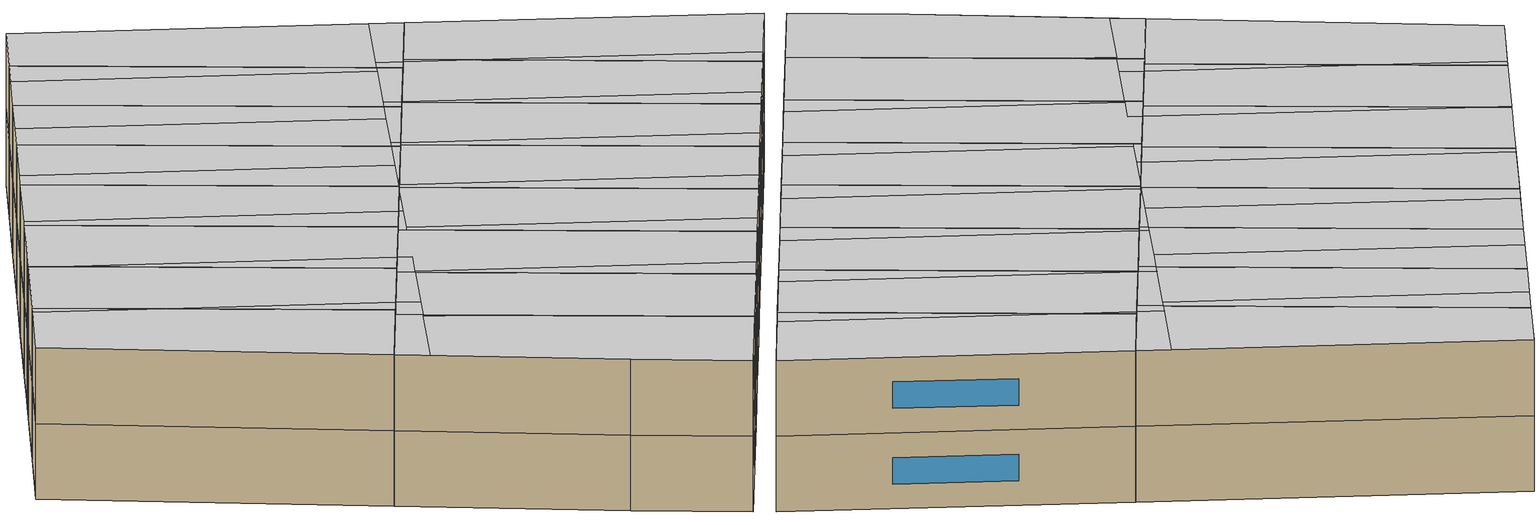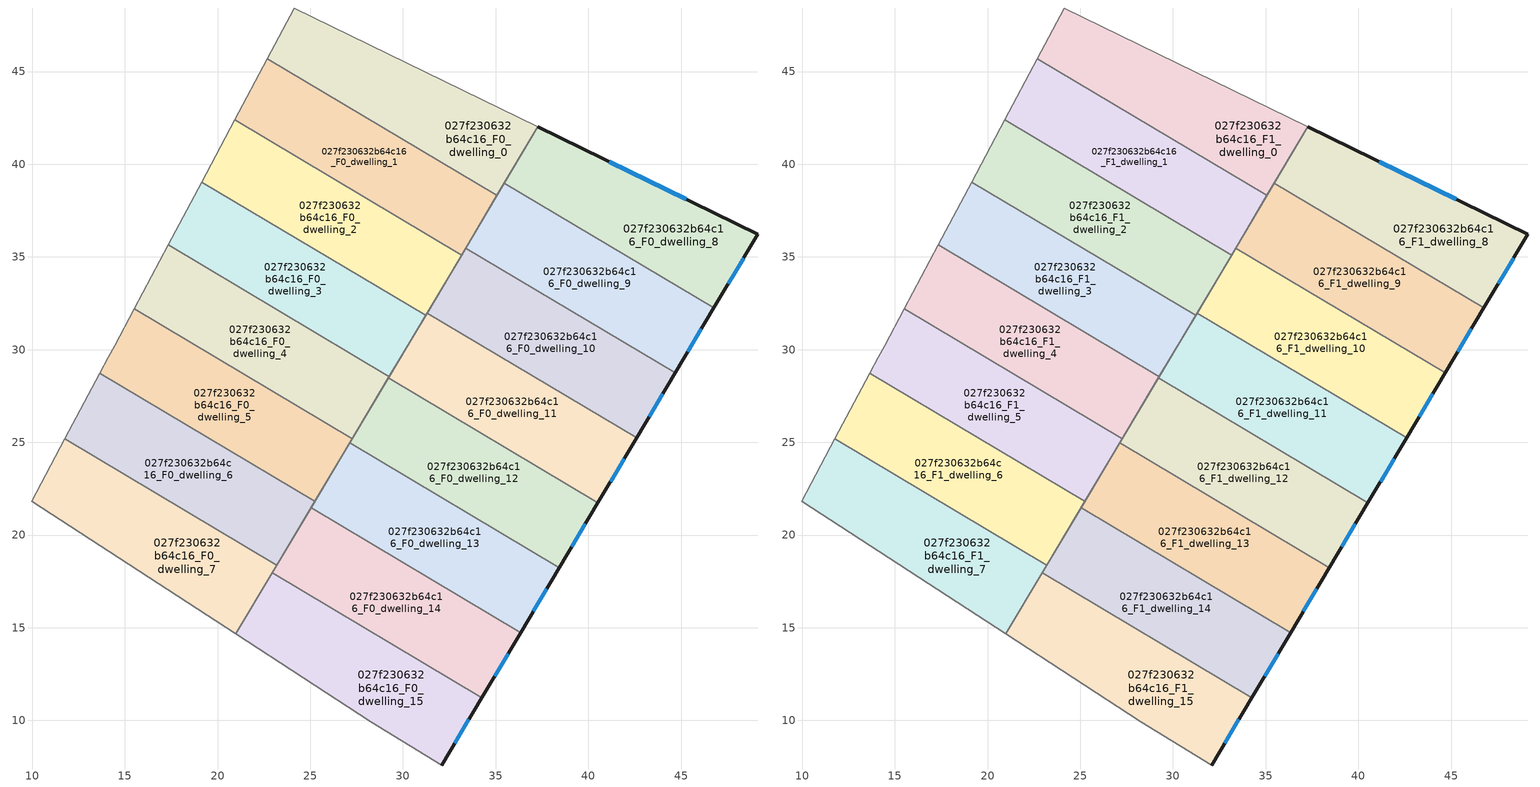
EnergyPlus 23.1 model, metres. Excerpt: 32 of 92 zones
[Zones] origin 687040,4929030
027f230632b64c16_F0_dwelling_0
 floor ground (EU_floor_Construction): 37.27,42.01 35.07,38.32 22.68,45.7 24.13,48.43 z0
 wall to 027f230632b64c16_F0_dwelling_1 (EU_wall_Construction): 22.68,45.7 35.07,38.32 z0:3
 wall adiabatic (EU_wall_Construction): 35.07,38.32 37.27,42.01 24.13,48.43 22.68,45.7 z0:3
027f230632b64c16_F0_dwelling_1
 floor ground (EU_floor_Construction): 35.07,38.32 33.16,35.1 20.92,42.39 22.68,45.7 z0
 wall to 027f230632b64c16_F0_dwelling_2 (EU_wall_Construction): 20.92,42.39 33.16,35.1 z0:3
 wall adiabatic (EU_wall_Construction): 22.68,45.7 20.92,42.39 / 33.16,35.1 35.07,38.32 z0:3
027f230632b64c16_F0_dwelling_10
 floor ground (EU_floor_Construction): 44.69,28.75 42.6,25.25 31.3,31.97 33.38,35.48 z0
 wall outside (EU_wall_Construction): 42.6,25.25 44.69,28.75 z0:3
 wall to 027f230632b64c16_F0_dwelling_9 (EU_wall_Construction): 44.69,28.75 33.38,35.48 z0:3
 wall to 027f230632b64c16_F0_dwelling_11 (EU_wall_Construction): 31.3,31.97 42.6,25.25 z0:3
 wall adiabatic (EU_wall_Construction): 33.38,35.48 31.3,31.97 z0:3
 window (EU_Window_Construction): 43.28,26.39 44.01,27.61 z0.98:2.02
027f230632b64c16_F0_dwelling_11
 floor ground (EU_floor_Construction): 42.6,25.25 40.52,21.74 29.21,28.47 31.3,31.97 z0
 wall outside (EU_wall_Construction): 40.52,21.74 42.6,25.25 z0:3
 wall to 027f230632b64c16_F0_dwelling_12 (EU_wall_Construction): 29.21,28.47 40.52,21.74 z0:3
 wall adiabatic (EU_wall_Construction): 31.3,31.97 29.21,28.47 z0:3
 window (EU_Window_Construction): 41.2,22.88 41.92,24.11 z0.98:2.02
027f230632b64c16_F0_dwelling_12
 floor ground (EU_floor_Construction): 40.52,21.74 38.43,18.24 27.13,24.97 29.21,28.47 z0
 wall outside (EU_wall_Construction): 38.43,18.24 40.52,21.74 z0:3
 wall to 027f230632b64c16_F0_dwelling_13 (EU_wall_Construction): 27.13,24.97 38.43,18.24 z0:3
 wall adiabatic (EU_wall_Construction): 29.21,28.47 27.13,24.97 z0:3
 window (EU_Window_Construction): 39.11,19.38 39.84,20.6 z0.98:2.02
027f230632b64c16_F0_dwelling_13
 floor ground (EU_floor_Construction): 38.43,18.24 36.35,14.74 25.04,21.47 27.13,24.97 z0
 wall outside (EU_wall_Construction): 36.35,14.74 38.43,18.24 z0:3
 wall to 027f230632b64c16_F0_dwelling_14 (EU_wall_Construction): 25.04,21.47 36.35,14.74 z0:3
 wall adiabatic (EU_wall_Construction): 27.13,24.97 25.04,21.47 z0:3
 window (EU_Window_Construction): 37.03,15.88 37.75,17.1 z0.98:2.02
027f230632b64c16_F0_dwelling_14
 floor ground (EU_floor_Construction): 36.35,14.74 34.26,11.23 22.96,17.96 25.04,21.47 z0
 wall outside (EU_wall_Construction): 34.26,11.23 36.35,14.74 z0:3
 wall to 027f230632b64c16_F0_dwelling_15 (EU_wall_Construction): 22.96,17.96 34.26,11.23 z0:3
 wall to 027f230632b64c16_F0_dwelling_7 (EU_wall_Construction): 23.2,18.38 22.96,17.96 z0:3
 wall adiabatic (EU_wall_Construction): 25.04,21.47 23.2,18.38 z0:3
 window (EU_Window_Construction): 34.94,12.37 35.67,13.6 z0.98:2.02
027f230632b64c16_F0_dwelling_15
 floor ground (EU_floor_Construction): 34.26,11.23 32.1,7.6 28.27,9.94 20.99,14.67 22.96,17.96 z0
 wall outside (EU_wall_Construction): 32.1,7.6 34.26,11.23 z0:3
 wall adiabatic (EU_wall_Construction): 20.99,14.67 28.27,9.94 32.1,7.6 z0:3
 wall to 027f230632b64c16_F0_dwelling_7 (EU_wall_Construction): 22.96,17.96 20.99,14.67 z0:3
 window (EU_Window_Construction): 32.8,8.78 33.56,10.05 z0.98:2.02
027f230632b64c16_F0_dwelling_2
 floor ground (EU_floor_Construction): 33.16,35.1 31.22,31.85 19.14,39.04 20.92,42.39 z0
 wall to 027f230632b64c16_F0_dwelling_3 (EU_wall_Construction): 19.14,39.04 31.22,31.85 z0:3
 wall adiabatic (EU_wall_Construction): 20.92,42.39 19.14,39.04 / 31.22,31.85 33.16,35.1 z0:3
027f230632b64c16_F0_dwelling_3
 floor ground (EU_floor_Construction): 31.22,31.85 29.26,28.55 17.33,35.64 19.14,39.04 z0
 wall to 027f230632b64c16_F0_dwelling_4 (EU_wall_Construction): 17.33,35.64 29.26,28.55 z0:3
 wall adiabatic (EU_wall_Construction): 19.14,39.04 17.33,35.64 / 29.26,28.55 31.22,31.85 z0:3
027f230632b64c16_F0_dwelling_4
 floor ground (EU_floor_Construction): 29.26,28.55 27.27,25.2 15.5,32.2 17.33,35.64 z0
 wall to 027f230632b64c16_F0_dwelling_5 (EU_wall_Construction): 15.5,32.2 27.27,25.2 z0:3
 wall adiabatic (EU_wall_Construction): 17.33,35.64 15.5,32.2 / 27.27,25.2 29.26,28.55 z0:3
027f230632b64c16_F0_dwelling_5
 floor ground (EU_floor_Construction): 27.27,25.2 25.25,21.81 13.65,28.72 14.11,29.59 14.45,30.22 15.5,32.2 z0
 wall adiabatic (EU_wall_Construction): 25.25,21.81 27.27,25.2 / 15.5,32.2 14.45,30.22 14.11,29.59 13.65,28.72 z0:3
 wall to 027f230632b64c16_F0_dwelling_6 (EU_wall_Construction): 13.65,28.72 25.25,21.81 z0:3
027f230632b64c16_F0_dwelling_6
 floor ground (EU_floor_Construction): 25.25,21.81 23.2,18.38 11.77,25.18 13.65,28.72 z0
 wall adiabatic (EU_wall_Construction): 23.2,18.38 25.25,21.81 / 13.65,28.72 11.77,25.18 z0:3
 wall to 027f230632b64c16_F0_dwelling_7 (EU_wall_Construction): 11.77,25.18 23.2,18.38 z0:3
027f230632b64c16_F0_dwelling_7
 floor ground (EU_floor_Construction): 23.2,18.38 20.99,14.67 9.98,21.83 11.77,25.18 z0
 wall adiabatic (EU_wall_Construction): 11.77,25.18 9.98,21.83 20.99,14.67 z0:3
027f230632b64c16_F0_dwelling_8
 floor ground (EU_floor_Construction): 49.14,36.23 46.77,32.25 35.47,38.98 37.27,42.01 z0
 wall outside (EU_wall_Construction): 46.77,32.25 49.14,36.23 37.27,42.01 z0:3
 wall to 027f230632b64c16_F0_dwelling_9 (EU_wall_Construction): 35.47,38.98 46.77,32.25 z0:3
 wall adiabatic (EU_wall_Construction): 37.27,42.01 35.47,38.98 z0:3
 window (EU_Window_Construction): 45.28,38.11 41.13,40.13 / 47.54,33.55 48.37,34.93 z0.98:2.02
027f230632b64c16_F0_dwelling_9
 floor ground (EU_floor_Construction): 46.77,32.25 44.69,28.75 33.38,35.48 35.47,38.98 z0
 wall outside (EU_wall_Construction): 44.69,28.75 46.77,32.25 z0:3
 wall adiabatic (EU_wall_Construction): 35.47,38.98 33.38,35.48 z0:3
 window (EU_Window_Construction): 45.37,29.89 46.09,31.11 z0.98:2.02
027f230632b64c16_F1_dwelling_0
 floor to 027f230632b64c16_F0_dwelling_0 (EU_floor_Construction): 37.27,42.01 35.07,38.32 22.68,45.7 24.13,48.43 z3
 wall to 027f230632b64c16_F1_dwelling_1 (EU_wall_Construction): 22.68,45.7 35.07,38.32 z3:6
 wall adiabatic (EU_wall_Construction): 35.07,38.32 37.27,42.01 24.13,48.43 22.68,45.7 z3:6
 ceiling to 027f230632b64c16_F2_dwelling_0 (EU_floor_Construction): 34.23,38.82 36.07,42.6 24.13,48.43 22.68,45.69 z6
 ceiling to 027f230632b64c16_F2_dwelling_7 (EU_floor_Construction): 35.36,38.79 37.27,42.01 36.07,42.6 34.44,39.24 z6
 ceiling to 027f230632b64c16_F2_dwelling_8 (EU_floor_Construction): 35.07,38.32 35.36,38.79 34.44,39.24 34.23,38.82 z6
027f230632b64c16_F1_dwelling_1
 floor to 027f230632b64c16_F0_dwelling_1 (EU_floor_Construction): 35.07,38.32 33.16,35.1 20.92,42.39 22.68,45.7 z3
 wall to 027f230632b64c16_F1_dwelling_2 (EU_wall_Construction): 20.92,42.39 33.16,35.1 z3:6
 wall adiabatic (EU_wall_Construction): 22.68,45.7 20.92,42.39 / 33.16,35.1 35.07,38.32 z3:6
 ceiling to 027f230632b64c16_F2_dwelling_1 (EU_floor_Construction): 32.59,35.44 34.07,38.48 21.97,44.37 20.92,42.39 z6
 ceiling to 027f230632b64c16_F2_dwelling_0 (EU_floor_Construction): 34.07,38.48 34.23,38.82 22.68,45.69 21.97,44.37 z6
 ceiling to 027f230632b64c16_F2_dwelling_8 (EU_floor_Construction): 33.4,35.51 35.07,38.32 34.23,38.82 32.77,35.81 z6
 ceiling to 027f230632b64c16_F2_dwelling_9 (EU_floor_Construction): 33.16,35.1 33.4,35.51 32.77,35.81 32.59,35.44 z6
027f230632b64c16_F1_dwelling_10
 floor to 027f230632b64c16_F0_dwelling_10 (EU_floor_Construction): 44.69,28.75 42.6,25.25 31.3,31.97 33.38,35.48 z3
 wall outside (EU_wall_Construction): 42.6,25.25 44.69,28.75 z3:6
 wall to 027f230632b64c16_F1_dwelling_9 (EU_wall_Construction): 44.69,28.75 33.38,35.48 z3:6
 wall to 027f230632b64c16_F1_dwelling_11 (EU_wall_Construction): 31.3,31.97 42.6,25.25 z3:6
 wall adiabatic (EU_wall_Construction): 33.38,35.48 31.3,31.97 z3:6
 window (EU_Window_Construction): 43.28,26.39 44.01,27.61 z3.98:5.02
 ceiling to 027f230632b64c16_F2_dwelling_9 (EU_floor_Construction): 43.26,26.36 44.69,28.75 33.38,35.48 31.39,32.14 z6
 ceiling to 027f230632b64c16_F2_dwelling_10 (EU_floor_Construction): 42.6,25.25 43.26,26.36 31.39,32.14 31.3,31.97 z6
027f230632b64c16_F1_dwelling_11
 floor to 027f230632b64c16_F0_dwelling_11 (EU_floor_Construction): 42.6,25.25 40.52,21.74 29.21,28.47 31.3,31.97 z3
 wall outside (EU_wall_Construction): 40.52,21.74 42.6,25.25 z3:6
 wall to 027f230632b64c16_F1_dwelling_12 (EU_wall_Construction): 29.21,28.47 40.52,21.74 z3:6
 wall adiabatic (EU_wall_Construction): 31.3,31.97 29.21,28.47 z3:6
 window (EU_Window_Construction): 41.2,22.88 41.92,24.11 z3.98:5.02
 ceiling to 027f230632b64c16_F2_dwelling_10 (EU_floor_Construction): 41.21,22.91 42.6,25.25 31.3,31.97 29.34,28.69 z6
 ceiling to 027f230632b64c16_F2_dwelling_11 (EU_floor_Construction): 40.52,21.74 41.21,22.91 29.34,28.69 29.21,28.47 z6
027f230632b64c16_F1_dwelling_12
 floor to 027f230632b64c16_F0_dwelling_12 (EU_floor_Construction): 40.52,21.74 38.43,18.24 27.13,24.97 29.21,28.47 z3
 wall outside (EU_wall_Construction): 38.43,18.24 40.52,21.74 z3:6
 wall to 027f230632b64c16_F1_dwelling_13 (EU_wall_Construction): 27.13,24.97 38.43,18.24 z3:6
 wall adiabatic (EU_wall_Construction): 29.21,28.47 27.13,24.97 z3:6
 window (EU_Window_Construction): 39.11,19.38 39.84,20.6 z3.98:5.02
 ceiling adiabatic (EU_roof_Construction): 39.1,19.37 40.52,21.74 29.21,28.47 29.11,28.31 27.51,25.02 z6; 27.41,24.8 28.19,26.41 28.03,26.49 27.13,24.97 z6
 ceiling to 027f230632b64c16_F2_dwelling_12 (EU_floor_Construction): 38.43,18.24 39.1,19.37 27.51,25.02 27.41,24.8 z6
 ceiling to 027f230632b64c16_F2_dwelling_3 (EU_floor_Construction): 28.19,26.41 29.11,28.3 28.03,26.49 z6
027f230632b64c16_F1_dwelling_13
 floor to 027f230632b64c16_F0_dwelling_13 (EU_floor_Construction): 38.43,18.24 36.35,14.74 25.04,21.47 27.13,24.97 z3
 wall outside (EU_wall_Construction): 36.35,14.74 38.43,18.24 z3:6
 wall to 027f230632b64c16_F1_dwelling_14 (EU_wall_Construction): 25.04,21.47 36.35,14.74 z3:6
 wall adiabatic (EU_wall_Construction): 27.13,24.97 25.04,21.47 z3:6
 window (EU_Window_Construction): 37.03,15.88 37.75,17.1 z3.98:5.02
 ceiling to 027f230632b64c16_F2_dwelling_13 (EU_floor_Construction): 36.35,14.74 36.94,15.74 25.67,21.22 25.62,21.12 z6
 ceiling to 027f230632b64c16_F2_dwelling_5 (EU_floor_Construction): 25.67,21.22 26.27,22.47 25.78,22.71 25.04,21.47 25.62,21.12 z6
 ceiling adiabatic (EU_roof_Construction): 36.94,15.74 38.43,18.24 27.13,24.97 25.04,21.47 25.78,22.71 26.27,22.47 25.67,21.22 z6
027f230632b64c16_F1_dwelling_14
 floor to 027f230632b64c16_F0_dwelling_14 (EU_floor_Construction): 36.35,14.74 34.26,11.23 22.96,17.96 25.04,21.47 z3
 wall outside (EU_wall_Construction): 34.26,11.23 36.35,14.74 z3:6
 wall to 027f230632b64c16_F1_dwelling_15 (EU_wall_Construction): 22.96,17.96 34.26,11.23 z3:6
 wall to 027f230632b64c16_F1_dwelling_7 (EU_wall_Construction): 23.2,18.38 22.96,17.96 z3:6
 wall adiabatic (EU_wall_Construction): 25.04,21.47 23.2,18.38 z3:6
 window (EU_Window_Construction): 34.94,12.37 35.67,13.6 z3.98:5.02
 ceiling to 027f230632b64c16_F2_dwelling_5 (EU_floor_Construction): 24.38,18.58 25.62,21.12 25.04,21.47 23.56,18.98 z6
 ceiling to 027f230632b64c16_F2_dwelling_6 (EU_floor_Construction): 23.83,17.45 24.38,18.58 23.56,18.98 22.96,17.96 z6
 ceiling adiabatic (EU_roof_Construction): 34.26,11.23 36.35,14.74 25.62,21.12 23.83,17.45 z6
027f230632b64c16_F1_dwelling_15
 floor to 027f230632b64c16_F0_dwelling_15 (EU_floor_Construction): 34.26,11.23 32.1,7.6 28.27,9.94 20.99,14.67 22.96,17.96 z3
 wall outside (EU_wall_Construction): 32.1,7.6 34.26,11.23 z3:6
 wall adiabatic (EU_wall_Construction): 20.99,14.67 28.27,9.94 32.1,7.6 z3:6
 wall to 027f230632b64c16_F1_dwelling_7 (EU_wall_Construction): 22.96,17.96 20.99,14.67 z3:6
 window (EU_Window_Construction): 32.8,8.78 33.56,10.05 z3.98:5.02
 ceiling to 027f230632b64c16_F2_dwelling_14 (EU_floor_Construction): 32.1,7.6 34.26,11.23 25.23,16.61 23.77,17.32 22.12,13.94 28.27,9.94 z6
 ceiling to 027f230632b64c16_F2_dwelling_13 (EU_floor_Construction): 25.23,16.61 23.83,17.45 23.77,17.32 z6
 ceiling to 027f230632b64c16_F2_dwelling_6 (EU_floor_Construction): 22.12,13.94 23.83,17.45 22.96,17.96 20.99,14.67 z6
027f230632b64c16_F1_dwelling_2
 floor to 027f230632b64c16_F0_dwelling_2 (EU_floor_Construction): 33.16,35.1 31.22,31.85 19.14,39.04 20.92,42.39 z3
 wall to 027f230632b64c16_F1_dwelling_3 (EU_wall_Construction): 19.14,39.04 31.22,31.85 z3:6
 wall adiabatic (EU_wall_Construction): 20.92,42.39 19.14,39.04 / 31.22,31.85 33.16,35.1 z3:6
 ceiling to 027f230632b64c16_F2_dwelling_2 (EU_floor_Construction): 30.92,32.02 32.08,34.41 19.85,40.37 19.14,39.04 z6
 ceiling to 027f230632b64c16_F2_dwelling_1 (EU_floor_Construction): 32.08,34.41 32.59,35.44 20.92,42.39 19.85,40.37 z6
 ceiling to 027f230632b64c16_F2_dwelling_9 (EU_floor_Construction): 31.39,32.14 33.16,35.1 32.59,35.44 31.06,32.3 z6
 ceiling to 027f230632b64c16_F2_dwelling_10 (EU_floor_Construction): 31.22,31.85 31.39,32.14 31.06,32.3 30.92,32.02 z6
027f230632b64c16_F1_dwelling_3
 floor to 027f230632b64c16_F0_dwelling_3 (EU_floor_Construction): 31.22,31.85 29.26,28.55 17.33,35.64 19.14,39.04 z3
 wall to 027f230632b64c16_F1_dwelling_4 (EU_wall_Construction): 17.33,35.64 29.26,28.55 z3:6
 wall adiabatic (EU_wall_Construction): 19.14,39.04 17.33,35.64 / 29.26,28.55 31.22,31.85 z3:6
 ceiling to 027f230632b64c16_F2_dwelling_3 (EU_floor_Construction): 29.24,28.56 30.13,30.39 17.74,36.42 17.33,35.64 z6
 ceiling to 027f230632b64c16_F2_dwelling_2 (EU_floor_Construction): 30.13,30.39 30.92,32.02 19.14,39.04 17.74,36.42 z6
 ceiling to 027f230632b64c16_F2_dwelling_10 (EU_floor_Construction): 29.34,28.69 31.22,31.85 30.92,32.02 29.31,28.71 z6
027f230632b64c16_F1_dwelling_4
 floor to 027f230632b64c16_F0_dwelling_4 (EU_floor_Construction): 29.26,28.55 27.27,25.2 15.5,32.2 17.33,35.64 z3
 wall to 027f230632b64c16_F1_dwelling_5 (EU_wall_Construction): 15.5,32.2 27.27,25.2 z3:6
 wall adiabatic (EU_wall_Construction): 17.33,35.64 15.5,32.2 / 27.27,25.2 29.26,28.55 z3:6
 ceiling to 027f230632b64c16_F2_dwelling_4 (EU_floor_Construction): 27.27,25.2 28.03,26.49 15.67,32.51 15.5,32.2 z6
 ceiling to 027f230632b64c16_F2_dwelling_3 (EU_floor_Construction): 28.03,26.49 29.11,28.3 29.24,28.56 17.33,35.64 15.67,32.51 z6
027f230632b64c16_F1_dwelling_5
 floor to 027f230632b64c16_F0_dwelling_5 (EU_floor_Construction): 27.27,25.2 25.25,21.81 13.65,28.72 14.11,29.59 14.45,30.22 15.5,32.2 z3
 wall adiabatic (EU_wall_Construction): 25.25,21.81 27.27,25.2 / 15.5,32.2 14.45,30.22 14.11,29.59 13.65,28.72 z3:6
 wall to 027f230632b64c16_F1_dwelling_6 (EU_wall_Construction): 13.65,28.72 25.25,21.81 z3:6
 ceiling to 027f230632b64c16_F2_dwelling_5 (EU_floor_Construction): 25.25,21.81 25.78,22.71 14.53,28.19 z6
 ceiling to 027f230632b64c16_F2_dwelling_4 (EU_floor_Construction): 25.78,22.71 27.27,25.2 15.5,32.2 14.45,30.22 14.11,29.59 13.65,28.72 14.53,28.19 z6
027f230632b64c16_F1_dwelling_6
 floor to 027f230632b64c16_F0_dwelling_6 (EU_floor_Construction): 25.25,21.81 23.2,18.38 11.77,25.18 13.65,28.72 z3
 wall adiabatic (EU_wall_Construction): 23.2,18.38 25.25,21.81 / 13.65,28.72 11.77,25.18 z3:6
 wall to 027f230632b64c16_F1_dwelling_7 (EU_wall_Construction): 11.77,25.18 23.2,18.38 z3:6
 ceiling to 027f230632b64c16_F2_dwelling_6 (EU_floor_Construction): 23.2,18.38 23.56,18.98 15.98,22.67 z6
 ceiling to 027f230632b64c16_F2_dwelling_5 (EU_floor_Construction): 23.56,18.98 25.25,21.81 14.53,28.19 13.61,28.64 11.77,25.18 15.98,22.67 z6
 ceiling to 027f230632b64c16_F2_dwelling_4 (EU_floor_Construction): 14.53,28.19 13.65,28.72 13.61,28.64 z6
027f230632b64c16_F1_dwelling_7
 floor to 027f230632b64c16_F0_dwelling_7 (EU_floor_Construction): 23.2,18.38 20.99,14.67 9.98,21.83 11.77,25.18 z3
 wall adiabatic (EU_wall_Construction): 11.77,25.18 9.98,21.83 20.99,14.67 z3:6
 ceiling to 027f230632b64c16_F2_dwelling_6 (EU_floor_Construction): 20.99,14.67 23.2,18.38 15.98,22.67 11.57,24.82 9.98,21.83 z6
 ceiling to 027f230632b64c16_F2_dwelling_5 (EU_floor_Construction): 15.98,22.67 11.77,25.18 11.57,24.82 z6
027f230632b64c16_F1_dwelling_8
 floor to 027f230632b64c16_F0_dwelling_8 (EU_floor_Construction): 49.14,36.23 46.77,32.25 35.47,38.98 37.27,42.01 z3
 wall outside (EU_wall_Construction): 46.77,32.25 49.14,36.23 37.27,42.01 z3:6
 wall to 027f230632b64c16_F1_dwelling_9 (EU_wall_Construction): 35.47,38.98 46.77,32.25 z3:6
 wall adiabatic (EU_wall_Construction): 37.27,42.01 35.47,38.98 z3:6
 window (EU_Window_Construction): 45.28,38.11 41.13,40.13 / 47.54,33.55 48.37,34.93 z3.98:5.02
 ceiling to 027f230632b64c16_F2_dwelling_7 (EU_floor_Construction): 47.23,33.02 49.14,36.23 37.27,42.01 35.47,38.98 37.7,37.65 z6
 ceiling to 027f230632b64c16_F2_dwelling_8 (EU_floor_Construction): 46.77,32.25 47.23,33.02 37.7,37.65 z6
027f230632b64c16_F1_dwelling_9
 floor to 027f230632b64c16_F0_dwelling_9 (EU_floor_Construction): 46.77,32.25 44.69,28.75 33.38,35.48 35.47,38.98 z3
 wall outside (EU_wall_Construction): 44.69,28.75 46.77,32.25 z3:6
 wall adiabatic (EU_wall_Construction): 35.47,38.98 33.38,35.48 z3:6
 window (EU_Window_Construction): 45.37,29.89 46.09,31.11 z3.98:5.02
 ceiling to 027f230632b64c16_F2_dwelling_8 (EU_floor_Construction): 45.27,29.73 46.77,32.25 37.7,37.65 35.36,38.79 33.4,35.51 z6
 ceiling to 027f230632b64c16_F2_dwelling_9 (EU_floor_Construction): 44.69,28.75 45.27,29.73 33.4,35.51 33.38,35.48 z6
 ceiling to 027f230632b64c16_F2_dwelling_7 (EU_floor_Construction): 37.7,37.65 35.47,38.98 35.36,38.79 z6
[Building]
EU S2 Campaign: North Axis=0; Terrain=City; Solar Distribution=FullExterior
[Site:Location]
Bologna: Latitude=44.5; Longitude=11.25; Time Zone=1; Elevation=37
[SizingPeriod:WeatherFileDays]
AnnualSizingPeriod: Begin Month=1; Begin Day of Month=1; End Month=12; End Day of Month=31; Day of Week for Start Day=Monday; Use Weather File Daylight Saving Period=No; Use Weather File Rain and Snow Indicators=No
[MATERIAL]
EU_InternalMass_Material: Roughness=MediumRough; Thickness=0.1; Conductivity=1; Density=1800; Specific Heat=900; Thermal Absorptance=0.9; Solar Absorptance=0.7; Visible Absorptance=0.7
[MATERIAL:NOMASS] Roughness=MediumRough; Thermal Absorptance=0.9; Solar Absorptance=0.7; Visible Absorptance=0.7
Name | Thermal Resistance
EU_wall_NoMass | 0.905828
EU_roof_NoMass | 0.37593
EU_floor_NoMass | 0.67114
[WINDOWMATERIAL:SIMPLEGLAZINGSYSTEM]
EU_Window_SimpleGlazing: UFactor=4.52486; Solar Heat Gain Coefficient=0.85; Visible Transmittance=0.85
[CONSTRUCTION]
EU_wall_Construction: EU_wall_NoMass
EU_roof_Construction: EU_roof_NoMass
EU_floor_Construction: EU_floor_NoMass
EU_Window_Construction: EU_Window_SimpleGlazing
EU_InternalMass_Construction: EU_InternalMass_Material
[ZONE] Type=1; Multiplier=1; Ceiling Height=autocalculate; Floor Area=autocalculate; Part of Total Floor Area=Yes
Name | Volume
027f230632b64c16_F0_dwelling_0; 027f230632b64c16_F1_dwelling_0 | 160.898
027f230632b64c16_F0_dwelling_1; 027f230632b64c16_F1_dwelling_1 | 160.892
027f230632b64c16_F0_dwelling_10; 027f230632b64c16_F1_dwelling_10; 027f230632b64c16_F0_dwelling_9; 027f230632b64c16_F1_dwelling_9 | 160.888
027f230632b64c16_F0_dwelling_11; 027f230632b64c16_F1_dwelling_11 | 160.887
027f230632b64c16_F0_dwelling_12; 027f230632b64c16_F1_dwelling_12 | 160.909
027f230632b64c16_F0_dwelling_13; 027f230632b64c16_F1_dwelling_13; 027f230632b64c16_F0_dwelling_14; 027f230632b64c16_F1_dwelling_14; 027f230632b64c16_F0_dwelling_3; 027f230632b64c16_F1_dwelling_3 | 160.894
027f230632b64c16_F0_dwelling_15; 027f230632b64c16_F1_dwelling_15; 027f230632b64c16_F0_dwelling_4; 027f230632b64c16_F1_dwelling_4 | 160.9
027f230632b64c16_F0_dwelling_2; 027f230632b64c16_F1_dwelling_2 | 160.885
027f230632b64c16_F0_dwelling_5; 027f230632b64c16_F1_dwelling_5; 027f230632b64c16_F0_dwelling_7; 027f230632b64c16_F1_dwelling_7 | 160.897
027f230632b64c16_F0_dwelling_6; 027f230632b64c16_F1_dwelling_6 | 160.872
027f230632b64c16_F0_dwelling_8; 027f230632b64c16_F1_dwelling_8 | 160.89
[INTERNALMASS] Construction=EU_InternalMass_Construction
Name | Zone or ZoneList | Surface Area
027f230632b64c16_F0_dwelling_0_EU_InternalMass | 027f230632b64c16_F0_dwelling_0 | 53.6331
027f230632b64c16_F0_dwelling_1_EU_InternalMass | 027f230632b64c16_F0_dwelling_1 | 53.6305
027f230632b64c16_F0_dwelling_2_EU_InternalMass | 027f230632b64c16_F0_dwelling_2 | 53.6284
027f230632b64c16_F0_dwelling_3_EU_InternalMass | 027f230632b64c16_F0_dwelling_3 | 53.6316
027f230632b64c16_F0_dwelling_4_EU_InternalMass | 027f230632b64c16_F0_dwelling_4 | 53.6332
027f230632b64c16_F0_dwelling_5_EU_InternalMass | 027f230632b64c16_F0_dwelling_5 | 53.6324
027f230632b64c16_F0_dwelling_6_EU_InternalMass | 027f230632b64c16_F0_dwelling_6 | 53.6242
027f230632b64c16_F0_dwelling_7_EU_InternalMass | 027f230632b64c16_F0_dwelling_7 | 53.6322
027f230632b64c16_F0_dwelling_8_EU_InternalMass | 027f230632b64c16_F0_dwelling_8 | 53.6302
027f230632b64c16_F0_dwelling_9_EU_InternalMass | 027f230632b64c16_F0_dwelling_9 | 53.6293
027f230632b64c16_F0_dwelling_10_EU_InternalMass | 027f230632b64c16_F0_dwelling_10 | 53.6293
027f230632b64c16_F0_dwelling_11_EU_InternalMass | 027f230632b64c16_F0_dwelling_11 | 53.6293
027f230632b64c16_F0_dwelling_12_EU_InternalMass | 027f230632b64c16_F0_dwelling_12 | 53.636
027f230632b64c16_F0_dwelling_13_EU_InternalMass | 027f230632b64c16_F0_dwelling_13 | 53.6314
027f230632b64c16_F0_dwelling_14_EU_InternalMass | 027f230632b64c16_F0_dwelling_14 | 53.6314
027f230632b64c16_F0_dwelling_15_EU_InternalMass | 027f230632b64c16_F0_dwelling_15 | 53.6331
027f230632b64c16_F1_dwelling_0_EU_InternalMass | 027f230632b64c16_F1_dwelling_0 | 53.6331
027f230632b64c16_F1_dwelling_1_EU_InternalMass | 027f230632b64c16_F1_dwelling_1 | 53.6305
027f230632b64c16_F1_dwelling_2_EU_InternalMass | 027f230632b64c16_F1_dwelling_2 | 53.6284
027f230632b64c16_F1_dwelling_3_EU_InternalMass | 027f230632b64c16_F1_dwelling_3 | 53.6316
027f230632b64c16_F1_dwelling_4_EU_InternalMass | 027f230632b64c16_F1_dwelling_4 | 53.6332
027f230632b64c16_F1_dwelling_5_EU_InternalMass | 027f230632b64c16_F1_dwelling_5 | 53.6324
027f230632b64c16_F1_dwelling_6_EU_InternalMass | 027f230632b64c16_F1_dwelling_6 | 53.6242
027f230632b64c16_F1_dwelling_7_EU_InternalMass | 027f230632b64c16_F1_dwelling_7 | 53.6322
027f230632b64c16_F1_dwelling_8_EU_InternalMass | 027f230632b64c16_F1_dwelling_8 | 53.6302
027f230632b64c16_F1_dwelling_9_EU_InternalMass | 027f230632b64c16_F1_dwelling_9 | 53.6293
027f230632b64c16_F1_dwelling_10_EU_InternalMass | 027f230632b64c16_F1_dwelling_10 | 53.6293
027f230632b64c16_F1_dwelling_11_EU_InternalMass | 027f230632b64c16_F1_dwelling_11 | 53.6293
027f230632b64c16_F1_dwelling_12_EU_InternalMass | 027f230632b64c16_F1_dwelling_12 | 53.636
027f230632b64c16_F1_dwelling_13_EU_InternalMass | 027f230632b64c16_F1_dwelling_13 | 53.6314
027f230632b64c16_F1_dwelling_14_EU_InternalMass | 027f230632b64c16_F1_dwelling_14 | 53.6314
027f230632b64c16_F1_dwelling_15_EU_InternalMass | 027f230632b64c16_F1_dwelling_15 | 53.6331
[OTHEREQUIPMENT] Fuel Type=Electricity; Design Level Calculation Method=Watts/Area; Power per Zone Floor Area=1; Fraction Latent=0; Fraction Radiant=0; Fraction Lost=0; Carbon Dioxide Generation Rate=0; EndUse Subcategory=EU_Step8_InternalGains
Name | Zone or ZoneList or Space or SpaceList | Schedule
EU_Step8_InternalGain_027f230632b64c16_F0_dwelling_0_f000 | 027f230632b64c16_F0_dwelling_0 | EU_Step8_GainSchedule_027f230632b64c16_F0_dwelling_0_f000
EU_Step8_InternalGain_027f230632b64c16_F0_dwelling_1_f000 | 027f230632b64c16_F0_dwelling_1 | EU_Step8_GainSchedule_027f230632b64c16_F0_dwelling_1_f000
EU_Step8_InternalGain_027f230632b64c16_F0_dwelling_2_f000 | 027f230632b64c16_F0_dwelling_2 | EU_Step8_GainSchedule_027f230632b64c16_F0_dwelling_2_f000
EU_Step8_InternalGain_027f230632b64c16_F0_dwelling_3_f000 | 027f230632b64c16_F0_dwelling_3 | EU_Step8_GainSchedule_027f230632b64c16_F0_dwelling_3_f000
EU_Step8_InternalGain_027f230632b64c16_F0_dwelling_4_f000 | 027f230632b64c16_F0_dwelling_4 | EU_Step8_GainSchedule_027f230632b64c16_F0_dwelling_4_f000
EU_Step8_InternalGain_027f230632b64c16_F0_dwelling_5_f000 | 027f230632b64c16_F0_dwelling_5 | EU_Step8_GainSchedule_027f230632b64c16_F0_dwelling_5_f000
EU_Step8_InternalGain_027f230632b64c16_F0_dwelling_6_f000 | 027f230632b64c16_F0_dwelling_6 | EU_Step8_GainSchedule_027f230632b64c16_F0_dwelling_6_f000
EU_Step8_InternalGain_027f230632b64c16_F0_dwelling_7_f000 | 027f230632b64c16_F0_dwelling_7 | EU_Step8_GainSchedule_027f230632b64c16_F0_dwelling_7_f000
EU_Step8_InternalGain_027f230632b64c16_F0_dwelling_8_f000 | 027f230632b64c16_F0_dwelling_8 | EU_Step8_GainSchedule_027f230632b64c16_F0_dwelling_8_f000
EU_Step8_InternalGain_027f230632b64c16_F0_dwelling_9_f000 | 027f230632b64c16_F0_dwelling_9 | EU_Step8_GainSchedule_027f230632b64c16_F0_dwelling_9_f000
EU_Step8_InternalGain_027f230632b64c16_F0_dwelling_10_f000 | 027f230632b64c16_F0_dwelling_10 | EU_Step8_GainSchedule_027f230632b64c16_F0_dwelling_10_f000
EU_Step8_InternalGain_027f230632b64c16_F0_dwelling_11_f000 | 027f230632b64c16_F0_dwelling_11 | EU_Step8_GainSchedule_027f230632b64c16_F0_dwelling_11_f000
EU_Step8_InternalGain_027f230632b64c16_F0_dwelling_12_f000 | 027f230632b64c16_F0_dwelling_12 | EU_Step8_GainSchedule_027f230632b64c16_F0_dwelling_12_f000
EU_Step8_InternalGain_027f230632b64c16_F0_dwelling_13_f000 | 027f230632b64c16_F0_dwelling_13 | EU_Step8_GainSchedule_027f230632b64c16_F0_dwelling_13_f000
EU_Step8_InternalGain_027f230632b64c16_F0_dwelling_14_f000 | 027f230632b64c16_F0_dwelling_14 | EU_Step8_GainSchedule_027f230632b64c16_F0_dwelling_14_f000
EU_Step8_InternalGain_027f230632b64c16_F0_dwelling_15_f000 | 027f230632b64c16_F0_dwelling_15 | EU_Step8_GainSchedule_027f230632b64c16_F0_dwelling_15_f000
EU_Step8_InternalGain_027f230632b64c16_F1_dwelling_0_f000 | 027f230632b64c16_F1_dwelling_0 | EU_Step8_GainSchedule_027f230632b64c16_F1_dwelling_0_f000
EU_Step8_InternalGain_027f230632b64c16_F1_dwelling_1_f000 | 027f230632b64c16_F1_dwelling_1 | EU_Step8_GainSchedule_027f230632b64c16_F1_dwelling_1_f000
EU_Step8_InternalGain_027f230632b64c16_F1_dwelling_2_f000 | 027f230632b64c16_F1_dwelling_2 | EU_Step8_GainSchedule_027f230632b64c16_F1_dwelling_2_f000
EU_Step8_InternalGain_027f230632b64c16_F1_dwelling_3_f000 | 027f230632b64c16_F1_dwelling_3 | EU_Step8_GainSchedule_027f230632b64c16_F1_dwelling_3_f000
EU_Step8_InternalGain_027f230632b64c16_F1_dwelling_4_f000 | 027f230632b64c16_F1_dwelling_4 | EU_Step8_GainSchedule_027f230632b64c16_F1_dwelling_4_f000
EU_Step8_InternalGain_027f230632b64c16_F1_dwelling_5_f000 | 027f230632b64c16_F1_dwelling_5 | EU_Step8_GainSchedule_027f230632b64c16_F1_dwelling_5_f000
EU_Step8_InternalGain_027f230632b64c16_F1_dwelling_6_f000 | 027f230632b64c16_F1_dwelling_6 | EU_Step8_GainSchedule_027f230632b64c16_F1_dwelling_6_f000
EU_Step8_InternalGain_027f230632b64c16_F1_dwelling_7_f000 | 027f230632b64c16_F1_dwelling_7 | EU_Step8_GainSchedule_027f230632b64c16_F1_dwelling_7_f000
EU_Step8_InternalGain_027f230632b64c16_F1_dwelling_8_f000 | 027f230632b64c16_F1_dwelling_8 | EU_Step8_GainSchedule_027f230632b64c16_F1_dwelling_8_f000
EU_Step8_InternalGain_027f230632b64c16_F1_dwelling_9_f000 | 027f230632b64c16_F1_dwelling_9 | EU_Step8_GainSchedule_027f230632b64c16_F1_dwelling_9_f000
EU_Step8_InternalGain_027f230632b64c16_F1_dwelling_10_f000 | 027f230632b64c16_F1_dwelling_10 | EU_Step8_GainSchedule_027f230632b64c16_F1_dwelling_10_f000
EU_Step8_InternalGain_027f230632b64c16_F1_dwelling_11_f000 | 027f230632b64c16_F1_dwelling_11 | EU_Step8_GainSchedule_027f230632b64c16_F1_dwelling_11_f000
EU_Step8_InternalGain_027f230632b64c16_F1_dwelling_12_f000 | 027f230632b64c16_F1_dwelling_12 | EU_Step8_GainSchedule_027f230632b64c16_F1_dwelling_12_f000
EU_Step8_InternalGain_027f230632b64c16_F1_dwelling_13_f000 | 027f230632b64c16_F1_dwelling_13 | EU_Step8_GainSchedule_027f230632b64c16_F1_dwelling_13_f000
EU_Step8_InternalGain_027f230632b64c16_F1_dwelling_14_f000 | 027f230632b64c16_F1_dwelling_14 | EU_Step8_GainSchedule_027f230632b64c16_F1_dwelling_14_f000
EU_Step8_InternalGain_027f230632b64c16_F1_dwelling_15_f000 | 027f230632b64c16_F1_dwelling_15 | EU_Step8_GainSchedule_027f230632b64c16_F1_dwelling_15_f000
[ZONEVENTILATION:DESIGNFLOWRATE] Schedule=EU_AlwaysOn; Design Flow Rate Calculation Method=AirChanges/Hour; Air Changes per Hour=0.73129; Ventilation Type=Natural; Fan Pressure Rise=0; Fan Total Efficiency=1; Constant Term Coefficient=1; Temperature Term Coefficient=0; Velocity Term Coefficient=0; Velocity Squared Term Coefficient=0; Minimum Indoor Temperature=-100; Maximum Indoor Temperature=100; Delta Temperature=-100; Minimum Outdoor Temperature=-100; Maximum Outdoor Temperature=100; Maximum Wind Speed=40
Name | Zone or ZoneList or Space or SpaceList
EU_ConstantAir_027f230632b64c16_F0_dwelling_0 | 027f230632b64c16_F0_dwelling_0
EU_ConstantAir_027f230632b64c16_F0_dwelling_1 | 027f230632b64c16_F0_dwelling_1
EU_ConstantAir_027f230632b64c16_F0_dwelling_2 | 027f230632b64c16_F0_dwelling_2
EU_ConstantAir_027f230632b64c16_F0_dwelling_3 | 027f230632b64c16_F0_dwelling_3
EU_ConstantAir_027f230632b64c16_F0_dwelling_4 | 027f230632b64c16_F0_dwelling_4
EU_ConstantAir_027f230632b64c16_F0_dwelling_5 | 027f230632b64c16_F0_dwelling_5
EU_ConstantAir_027f230632b64c16_F0_dwelling_6 | 027f230632b64c16_F0_dwelling_6
EU_ConstantAir_027f230632b64c16_F0_dwelling_7 | 027f230632b64c16_F0_dwelling_7
EU_ConstantAir_027f230632b64c16_F0_dwelling_8 | 027f230632b64c16_F0_dwelling_8
EU_ConstantAir_027f230632b64c16_F0_dwelling_9 | 027f230632b64c16_F0_dwelling_9
EU_ConstantAir_027f230632b64c16_F0_dwelling_10 | 027f230632b64c16_F0_dwelling_10
EU_ConstantAir_027f230632b64c16_F0_dwelling_11 | 027f230632b64c16_F0_dwelling_11
EU_ConstantAir_027f230632b64c16_F0_dwelling_12 | 027f230632b64c16_F0_dwelling_12
EU_ConstantAir_027f230632b64c16_F0_dwelling_13 | 027f230632b64c16_F0_dwelling_13
EU_ConstantAir_027f230632b64c16_F0_dwelling_14 | 027f230632b64c16_F0_dwelling_14
EU_ConstantAir_027f230632b64c16_F0_dwelling_15 | 027f230632b64c16_F0_dwelling_15
EU_ConstantAir_027f230632b64c16_F1_dwelling_0 | 027f230632b64c16_F1_dwelling_0
EU_ConstantAir_027f230632b64c16_F1_dwelling_1 | 027f230632b64c16_F1_dwelling_1
EU_ConstantAir_027f230632b64c16_F1_dwelling_2 | 027f230632b64c16_F1_dwelling_2
EU_ConstantAir_027f230632b64c16_F1_dwelling_3 | 027f230632b64c16_F1_dwelling_3
EU_ConstantAir_027f230632b64c16_F1_dwelling_4 | 027f230632b64c16_F1_dwelling_4
EU_ConstantAir_027f230632b64c16_F1_dwelling_5 | 027f230632b64c16_F1_dwelling_5
EU_ConstantAir_027f230632b64c16_F1_dwelling_6 | 027f230632b64c16_F1_dwelling_6
EU_ConstantAir_027f230632b64c16_F1_dwelling_7 | 027f230632b64c16_F1_dwelling_7
EU_ConstantAir_027f230632b64c16_F1_dwelling_8 | 027f230632b64c16_F1_dwelling_8
EU_ConstantAir_027f230632b64c16_F1_dwelling_9 | 027f230632b64c16_F1_dwelling_9
EU_ConstantAir_027f230632b64c16_F1_dwelling_10 | 027f230632b64c16_F1_dwelling_10
EU_ConstantAir_027f230632b64c16_F1_dwelling_11 | 027f230632b64c16_F1_dwelling_11
EU_ConstantAir_027f230632b64c16_F1_dwelling_12 | 027f230632b64c16_F1_dwelling_12
EU_ConstantAir_027f230632b64c16_F1_dwelling_13 | 027f230632b64c16_F1_dwelling_13
EU_ConstantAir_027f230632b64c16_F1_dwelling_14 | 027f230632b64c16_F1_dwelling_14
EU_ConstantAir_027f230632b64c16_F1_dwelling_15 | 027f230632b64c16_F1_dwelling_15
[HVACTEMPLATE:THERMOSTAT] Constant Heating Setpoint=20; Constant Cooling Setpoint=50
EU_HeatOnly_027f230632b64c16_F0_dwelling_0; EU_HeatOnly_027f230632b64c16_F0_dwelling_1; EU_HeatOnly_027f230632b64c16_F0_dwelling_2; EU_HeatOnly_027f230632b64c16_F0_dwelling_3; EU_HeatOnly_027f230632b64c16_F0_dwelling_4; EU_HeatOnly_027f230632b64c16_F0_dwelling_5; EU_HeatOnly_027f230632b64c16_F0_dwelling_6; EU_HeatOnly_027f230632b64c16_F0_dwelling_7; EU_HeatOnly_027f230632b64c16_F0_dwelling_8; EU_HeatOnly_027f230632b64c16_F0_dwelling_9; EU_HeatOnly_027f230632b64c16_F0_dwelling_10; EU_HeatOnly_027f230632b64c16_F0_dwelling_11; EU_HeatOnly_027f230632b64c16_F0_dwelling_12; EU_HeatOnly_027f230632b64c16_F0_dwelling_13; EU_HeatOnly_027f230632b64c16_F0_dwelling_14; EU_HeatOnly_027f230632b64c16_F0_dwelling_15; EU_HeatOnly_027f230632b64c16_F1_dwelling_0; EU_HeatOnly_027f230632b64c16_F1_dwelling_1; EU_HeatOnly_027f230632b64c16_F1_dwelling_2; EU_HeatOnly_027f230632b64c16_F1_dwelling_3; EU_HeatOnly_027f230632b64c16_F1_dwelling_4; EU_HeatOnly_027f230632b64c16_F1_dwelling_5; EU_HeatOnly_027f230632b64c16_F1_dwelling_6; EU_HeatOnly_027f230632b64c16_F1_dwelling_7; EU_HeatOnly_027f230632b64c16_F1_dwelling_8; EU_HeatOnly_027f230632b64c16_F1_dwelling_9; EU_HeatOnly_027f230632b64c16_F1_dwelling_10; EU_HeatOnly_027f230632b64c16_F1_dwelling_11; EU_HeatOnly_027f230632b64c16_F1_dwelling_12; EU_HeatOnly_027f230632b64c16_F1_dwelling_13; EU_HeatOnly_027f230632b64c16_F1_dwelling_14; EU_HeatOnly_027f230632b64c16_F1_dwelling_15; EU_HeatOnly_027f230632b64c16_F2_dwelling_0; EU_HeatOnly_027f230632b64c16_F2_dwelling_1; EU_HeatOnly_027f230632b64c16_F2_dwelling_2; EU_HeatOnly_027f230632b64c16_F2_dwelling_3; EU_HeatOnly_027f230632b64c16_F2_dwelling_4; EU_HeatOnly_027f230632b64c16_F2_dwelling_5; EU_HeatOnly_027f230632b64c16_F2_dwelling_6; EU_HeatOnly_027f230632b64c16_F2_dwelling_7; EU_HeatOnly_027f230632b64c16_F2_dwelling_8; EU_HeatOnly_027f230632b64c16_F2_dwelling_9; EU_HeatOnly_027f230632b64c16_F2_dwelling_10; EU_HeatOnly_027f230632b64c16_F2_dwelling_11; EU_HeatOnly_027f230632b64c16_F2_dwelling_12; EU_HeatOnly_027f230632b64c16_F2_dwelling_13; EU_HeatOnly_027f230632b64c16_F2_dwelling_14; EU_HeatOnly_027f230632b64c16_F3_dwelling_0; EU_HeatOnly_027f230632b64c16_F3_dwelling_1; EU_HeatOnly_027f230632b64c16_F3_dwelling_2; EU_HeatOnly_027f230632b64c16_F3_dwelling_3; EU_HeatOnly_027f230632b64c16_F3_dwelling_4; EU_HeatOnly_027f230632b64c16_F3_dwelling_5; EU_HeatOnly_027f230632b64c16_F3_dwelling_6; EU_HeatOnly_027f230632b64c16_F3_dwelling_7; EU_HeatOnly_027f230632b64c16_F3_dwelling_8; EU_HeatOnly_027f230632b64c16_F3_dwelling_9; EU_HeatOnly_027f230632b64c16_F3_dwelling_10; EU_HeatOnly_027f230632b64c16_F3_dwelling_11; EU_HeatOnly_027f230632b64c16_F3_dwelling_12; EU_HeatOnly_027f230632b64c16_F3_dwelling_13; EU_HeatOnly_027f230632b64c16_F3_dwelling_14
[HVACTEMPLATE:ZONE:IDEALLOADSAIRSYSTEM] System Availability Schedule=EU_AlwaysOn; Maximum Heating Supply Air Temperature=50; Minimum Cooling Supply Air Temperature=13; Maximum Heating Supply Air Humidity Ratio=0.0156; Minimum Cooling Supply Air Humidity Ratio=0.0077; Heating Limit=NoLimit; Cooling Limit=NoLimit; Heating Availability Schedule=EU_AlwaysOn; Cooling Availability Schedule=EU_CoolingOff; Dehumidification Control Type=ConstantSensibleHeatRatio; Cooling Sensible Heat Ratio=0.7; Dehumidification Setpoint=60; Humidification Control Type=None; Humidification Setpoint=30; Outdoor Air Method=None; Outdoor Air Flow Rate per Person=0.00944; Outdoor Air Flow Rate per Zone Floor Area=0; Outdoor Air Flow Rate per Zone=0; Demand Controlled Ventilation Type=None; Outdoor Air Economizer Type=NoEconomizer; Heat Recovery Type=None; Sensible Heat Recovery Effectiveness=0.7; Latent Heat Recovery Effectiveness=0.65
Name | Template Thermostat
027f230632b64c16_F0_dwelling_0 | EU_HeatOnly_027f230632b64c16_F0_dwelling_0
027f230632b64c16_F0_dwelling_1 | EU_HeatOnly_027f230632b64c16_F0_dwelling_1
027f230632b64c16_F0_dwelling_2 | EU_HeatOnly_027f230632b64c16_F0_dwelling_2
027f230632b64c16_F0_dwelling_3 | EU_HeatOnly_027f230632b64c16_F0_dwelling_3
027f230632b64c16_F0_dwelling_4 | EU_HeatOnly_027f230632b64c16_F0_dwelling_4
027f230632b64c16_F0_dwelling_5 | EU_HeatOnly_027f230632b64c16_F0_dwelling_5
027f230632b64c16_F0_dwelling_6 | EU_HeatOnly_027f230632b64c16_F0_dwelling_6
027f230632b64c16_F0_dwelling_7 | EU_HeatOnly_027f230632b64c16_F0_dwelling_7
027f230632b64c16_F0_dwelling_8 | EU_HeatOnly_027f230632b64c16_F0_dwelling_8
027f230632b64c16_F0_dwelling_9 | EU_HeatOnly_027f230632b64c16_F0_dwelling_9
027f230632b64c16_F0_dwelling_10 | EU_HeatOnly_027f230632b64c16_F0_dwelling_10
027f230632b64c16_F0_dwelling_11 | EU_HeatOnly_027f230632b64c16_F0_dwelling_11
027f230632b64c16_F0_dwelling_12 | EU_HeatOnly_027f230632b64c16_F0_dwelling_12
027f230632b64c16_F0_dwelling_13 | EU_HeatOnly_027f230632b64c16_F0_dwelling_13
027f230632b64c16_F0_dwelling_14 | EU_HeatOnly_027f230632b64c16_F0_dwelling_14
027f230632b64c16_F0_dwelling_15 | EU_HeatOnly_027f230632b64c16_F0_dwelling_15
027f230632b64c16_F1_dwelling_0 | EU_HeatOnly_027f230632b64c16_F1_dwelling_0
027f230632b64c16_F1_dwelling_1 | EU_HeatOnly_027f230632b64c16_F1_dwelling_1
027f230632b64c16_F1_dwelling_2 | EU_HeatOnly_027f230632b64c16_F1_dwelling_2
027f230632b64c16_F1_dwelling_3 | EU_HeatOnly_027f230632b64c16_F1_dwelling_3
027f230632b64c16_F1_dwelling_4 | EU_HeatOnly_027f230632b64c16_F1_dwelling_4
027f230632b64c16_F1_dwelling_5 | EU_HeatOnly_027f230632b64c16_F1_dwelling_5
027f230632b64c16_F1_dwelling_6 | EU_HeatOnly_027f230632b64c16_F1_dwelling_6
027f230632b64c16_F1_dwelling_7 | EU_HeatOnly_027f230632b64c16_F1_dwelling_7
027f230632b64c16_F1_dwelling_8 | EU_HeatOnly_027f230632b64c16_F1_dwelling_8
027f230632b64c16_F1_dwelling_9 | EU_HeatOnly_027f230632b64c16_F1_dwelling_9
027f230632b64c16_F1_dwelling_10 | EU_HeatOnly_027f230632b64c16_F1_dwelling_10
027f230632b64c16_F1_dwelling_11 | EU_HeatOnly_027f230632b64c16_F1_dwelling_11
027f230632b64c16_F1_dwelling_12 | EU_HeatOnly_027f230632b64c16_F1_dwelling_12
027f230632b64c16_F1_dwelling_13 | EU_HeatOnly_027f230632b64c16_F1_dwelling_13
027f230632b64c16_F1_dwelling_14 | EU_HeatOnly_027f230632b64c16_F1_dwelling_14
027f230632b64c16_F1_dwelling_15 | EU_HeatOnly_027f230632b64c16_F1_dwelling_15
[SIZING:ZONE] Zone Cooling Design Supply Air Temperature Input Method=SupplyAirTemperature; Zone Cooling Design Supply Air Temperature=13; Zone Heating Design Supply Air Temperature Input Method=SupplyAirTemperature; Zone Heating Design Supply Air Temperature=50; Zone Cooling Design Supply Air Humidity Ratio=0.008; Zone Heating Design Supply Air Humidity Ratio=0.008; Cooling Design Air Flow Method=DesignDay; Cooling Design Air Flow Rate=0; Cooling Minimum Air Flow per Zone Floor Area=0.000762; Cooling Minimum Air Flow=0; Cooling Minimum Air Flow Fraction=0.2; Heating Design Air Flow Method=DesignDay; Heating Design Air Flow Rate=0; Heating Maximum Air Flow per Zone Floor Area=0.002032; Heating Maximum Air Flow=0.141576; Heating Maximum Air Flow Fraction=0.3; Account for Dedicated Outdoor Air System=No; Dedicated Outdoor Air System Control Strategy=NeutralSupplyAir; Dedicated Outdoor Air Low Setpoint Temperature for Design=autosize; Dedicated Outdoor Air High Setpoint Temperature for Design=autosize; Zone Load Sizing Method=Sensible Load Only No Latent Load; Zone Latent Cooling Design Supply Air Humidity Ratio Input Method=HumidityRatioDifference; Zone Cooling Design Supply Air Humidity Ratio Difference=0.005; Zone Latent Heating Design Supply Air Humidity Ratio Input Method=HumidityRatioDifference; Zone Humidification Design Supply Air Humidity Ratio Difference=0.005
027f230632b64c16_F0_dwelling_0; 027f230632b64c16_F0_dwelling_1; 027f230632b64c16_F0_dwelling_2; 027f230632b64c16_F0_dwelling_3; 027f230632b64c16_F0_dwelling_4; 027f230632b64c16_F0_dwelling_5; 027f230632b64c16_F0_dwelling_6; 027f230632b64c16_F0_dwelling_7; 027f230632b64c16_F0_dwelling_8; 027f230632b64c16_F0_dwelling_9; 027f230632b64c16_F0_dwelling_10; 027f230632b64c16_F0_dwelling_11; 027f230632b64c16_F0_dwelling_12; 027f230632b64c16_F0_dwelling_13; 027f230632b64c16_F0_dwelling_14; 027f230632b64c16_F0_dwelling_15; 027f230632b64c16_F1_dwelling_0; 027f230632b64c16_F1_dwelling_1; 027f230632b64c16_F1_dwelling_2; 027f230632b64c16_F1_dwelling_3; 027f230632b64c16_F1_dwelling_4; 027f230632b64c16_F1_dwelling_5; 027f230632b64c16_F1_dwelling_6; 027f230632b64c16_F1_dwelling_7; 027f230632b64c16_F1_dwelling_8; 027f230632b64c16_F1_dwelling_9; 027f230632b64c16_F1_dwelling_10; 027f230632b64c16_F1_dwelling_11; 027f230632b64c16_F1_dwelling_12; 027f230632b64c16_F1_dwelling_13; 027f230632b64c16_F1_dwelling_14; 027f230632b64c16_F1_dwelling_15
[SCHEDULE:CONSTANT]
Name | Hourly Value
EU_AlwaysOn | 1
EU_CoolingOff | 0
[SCHEDULE:FILE] Column Number=1; Rows to Skip at Top=0; Number of Hours of Data=8760; Column Separator=Comma; Interpolate to Timestep=No; Minutes per Item=60; Adjust Schedule for Daylight Savings=Yes
Name | File
EU_Step8_GainSchedule_027f230632b64c16_F0_dwelling_0_f000 | ../../schedules/027f230632b64c16/027f230632b64c16_F0_dwelling_0_f000_gain.csv
EU_Step8_GainSchedule_027f230632b64c16_F0_dwelling_1_f000 | ../../schedules/027f230632b64c16/027f230632b64c16_F0_dwelling_1_f000_gain.csv
EU_Step8_GainSchedule_027f230632b64c16_F0_dwelling_2_f000 | ../../schedules/027f230632b64c16/027f230632b64c16_F0_dwelling_2_f000_gain.csv
EU_Step8_GainSchedule_027f230632b64c16_F0_dwelling_3_f000 | ../../schedules/027f230632b64c16/027f230632b64c16_F0_dwelling_3_f000_gain.csv
EU_Step8_GainSchedule_027f230632b64c16_F0_dwelling_4_f000 | ../../schedules/027f230632b64c16/027f230632b64c16_F0_dwelling_4_f000_gain.csv
EU_Step8_GainSchedule_027f230632b64c16_F0_dwelling_5_f000 | ../../schedules/027f230632b64c16/027f230632b64c16_F0_dwelling_5_f000_gain.csv
EU_Step8_GainSchedule_027f230632b64c16_F0_dwelling_6_f000 | ../../schedules/027f230632b64c16/027f230632b64c16_F0_dwelling_6_f000_gain.csv
EU_Step8_GainSchedule_027f230632b64c16_F0_dwelling_7_f000 | ../../schedules/027f230632b64c16/027f230632b64c16_F0_dwelling_7_f000_gain.csv
EU_Step8_GainSchedule_027f230632b64c16_F0_dwelling_8_f000 | ../../schedules/027f230632b64c16/027f230632b64c16_F0_dwelling_8_f000_gain.csv
EU_Step8_GainSchedule_027f230632b64c16_F0_dwelling_9_f000 | ../../schedules/027f230632b64c16/027f230632b64c16_F0_dwelling_9_f000_gain.csv
EU_Step8_GainSchedule_027f230632b64c16_F0_dwelling_10_f000 | ../../schedules/027f230632b64c16/027f230632b64c16_F0_dwelling_10_f000_gain.csv
EU_Step8_GainSchedule_027f230632b64c16_F0_dwelling_11_f000 | ../../schedules/027f230632b64c16/027f230632b64c16_F0_dwelling_11_f000_gain.csv
EU_Step8_GainSchedule_027f230632b64c16_F0_dwelling_12_f000 | ../../schedules/027f230632b64c16/027f230632b64c16_F0_dwelling_12_f000_gain.csv
EU_Step8_GainSchedule_027f230632b64c16_F0_dwelling_13_f000 | ../../schedules/027f230632b64c16/027f230632b64c16_F0_dwelling_13_f000_gain.csv
EU_Step8_GainSchedule_027f230632b64c16_F0_dwelling_14_f000 | ../../schedules/027f230632b64c16/027f230632b64c16_F0_dwelling_14_f000_gain.csv
EU_Step8_GainSchedule_027f230632b64c16_F0_dwelling_15_f000 | ../../schedules/027f230632b64c16/027f230632b64c16_F0_dwelling_15_f000_gain.csv
EU_Step8_GainSchedule_027f230632b64c16_F1_dwelling_0_f000 | ../../schedules/027f230632b64c16/027f230632b64c16_F1_dwelling_0_f000_gain.csv
EU_Step8_GainSchedule_027f230632b64c16_F1_dwelling_1_f000 | ../../schedules/027f230632b64c16/027f230632b64c16_F1_dwelling_1_f000_gain.csv
EU_Step8_GainSchedule_027f230632b64c16_F1_dwelling_2_f000 | ../../schedules/027f230632b64c16/027f230632b64c16_F1_dwelling_2_f000_gain.csv
EU_Step8_GainSchedule_027f230632b64c16_F1_dwelling_3_f000 | ../../schedules/027f230632b64c16/027f230632b64c16_F1_dwelling_3_f000_gain.csv
EU_Step8_GainSchedule_027f230632b64c16_F1_dwelling_4_f000 | ../../schedules/027f230632b64c16/027f230632b64c16_F1_dwelling_4_f000_gain.csv
EU_Step8_GainSchedule_027f230632b64c16_F1_dwelling_5_f000 | ../../schedules/027f230632b64c16/027f230632b64c16_F1_dwelling_5_f000_gain.csv
EU_Step8_GainSchedule_027f230632b64c16_F1_dwelling_6_f000 | ../../schedules/027f230632b64c16/027f230632b64c16_F1_dwelling_6_f000_gain.csv
EU_Step8_GainSchedule_027f230632b64c16_F1_dwelling_7_f000 | ../../schedules/027f230632b64c16/027f230632b64c16_F1_dwelling_7_f000_gain.csv
EU_Step8_GainSchedule_027f230632b64c16_F1_dwelling_8_f000 | ../../schedules/027f230632b64c16/027f230632b64c16_F1_dwelling_8_f000_gain.csv
EU_Step8_GainSchedule_027f230632b64c16_F1_dwelling_9_f000 | ../../schedules/027f230632b64c16/027f230632b64c16_F1_dwelling_9_f000_gain.csv
EU_Step8_GainSchedule_027f230632b64c16_F1_dwelling_10_f000 | ../../schedules/027f230632b64c16/027f230632b64c16_F1_dwelling_10_f000_gain.csv
EU_Step8_GainSchedule_027f230632b64c16_F1_dwelling_11_f000 | ../../schedules/027f230632b64c16/027f230632b64c16_F1_dwelling_11_f000_gain.csv
EU_Step8_GainSchedule_027f230632b64c16_F1_dwelling_12_f000 | ../../schedules/027f230632b64c16/027f230632b64c16_F1_dwelling_12_f000_gain.csv
EU_Step8_GainSchedule_027f230632b64c16_F1_dwelling_13_f000 | ../../schedules/027f230632b64c16/027f230632b64c16_F1_dwelling_13_f000_gain.csv
EU_Step8_GainSchedule_027f230632b64c16_F1_dwelling_14_f000 | ../../schedules/027f230632b64c16/027f230632b64c16_F1_dwelling_14_f000_gain.csv
EU_Step8_GainSchedule_027f230632b64c16_F1_dwelling_15_f000 | ../../schedules/027f230632b64c16/027f230632b64c16_F1_dwelling_15_f000_gain.csv
